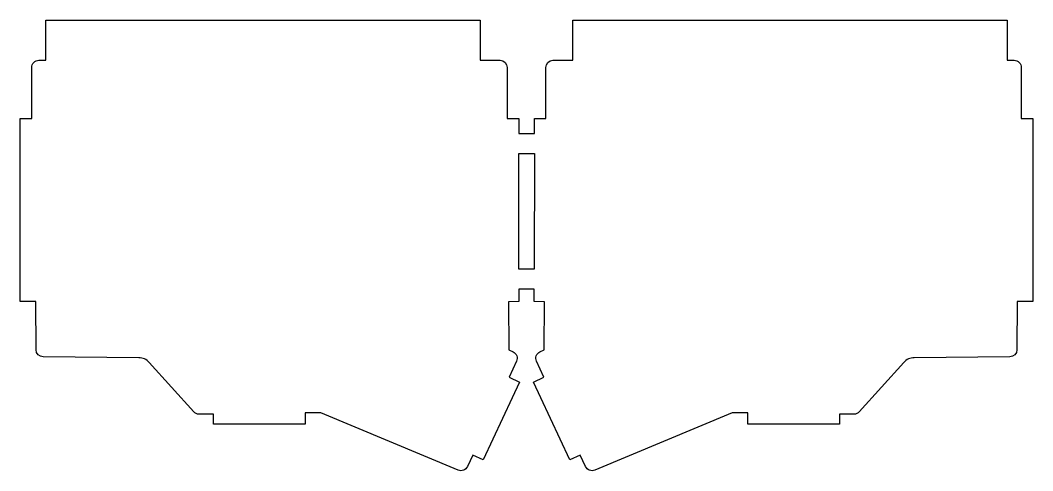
# Model space of a CAD drawing. Header units: millimetres. Extents: x -177 to 177, y -101 to 57.
import ezdxf

# ---------------------------------------------------------------- set-up
doc = ezdxf.new("R2010")
doc.units = ezdxf.units.MM
doc.layers.get('0').update_dxf_attribs({"linetype": 'CONTINUOUS'})

msp = doc.modelspace()

# ---------------------------------------------------------------- linework, layer by layer
msp.add_lwpolyline([(4.72, -59.3), (6.2, -58.61), (6.31, -41.8), (2.73, -41.77), (2.73, -37.47), (-2.73, -37.47), (-2.73, -41.77), (-6.31, -41.8), (-6.2, -58.61), (-4.72, -59.3, -0.414214), (-3.51, -62.62), (-6.12, -68.23), (-2.5, -69.92), (-5.04, -75.36), (-15.18, -97.11), (-18.8, -95.42), (-20.69, -99.46, -0.40235), (-23.92, -100.71), (-71.94, -80.65), (-77.43, -80.65), (-77.43, -84.65), (-93.43, -84.65), (-109.43, -84.65), (-109.43, -81.14), (-114.56, -81.15, -0.213356), (-116.42, -80.32), (-131.94, -63.04, 0.210721), (-135.62, -61.38), (-169.09, -61.1, -0.410392), (-171.57, -58.61), (-171.65, -41.77), (-177.08, -41.77), (-177.08, 22.23), (-173.08, 22.23), (-173.08, 40.1, -0.414214), (-170.58, 42.6), (-168.08, 42.6), (-168.08, 56.6), (-115.43, 56.6), (-66, 56.6), (-16.2, 56.6), (-16.2, 42.6), (-9.25, 42.6, -0.414151), (-6.75, 40.1), (-6.74, 22.23), (-2.74, 22.23), (-2.74, 17.06), (2.74, 17.06), (2.74, 22.23), (6.74, 22.23), (6.75, 40.1, -0.414151), (9.25, 42.6), (16.2, 42.6), (16.2, 56.6), (66, 56.6), (115.43, 56.6), (168.08, 56.6), (168.08, 42.6), (170.58, 42.6, -0.414214), (173.08, 40.1), (173.08, 22.23), (177.08, 22.23), (177.08, -41.77), (171.65, -41.77), (171.57, -58.61, -0.410392), (169.09, -61.1), (135.62, -61.38, 0.210721), (131.94, -63.04), (116.42, -80.32, -0.213356), (114.56, -81.15), (109.43, -81.14), (109.43, -84.65), (93.43, -84.65), (77.43, -84.65), (77.43, -80.65), (71.94, -80.65), (23.92, -100.71, -0.40235), (20.69, -99.46), (18.8, -95.42), (15.18, -97.11), (5.03, -75.36), (2.5, -69.92), (6.12, -68.23), (3.51, -62.62, -0.414214)], format="xyb", close=True)
msp.add_lwpolyline([(-2.73, -30.47), (-2.74, 10.06), (2.74, 10.06), (2.73, -30.47)], close=True)

doc.saveas('drawing.dxf')
